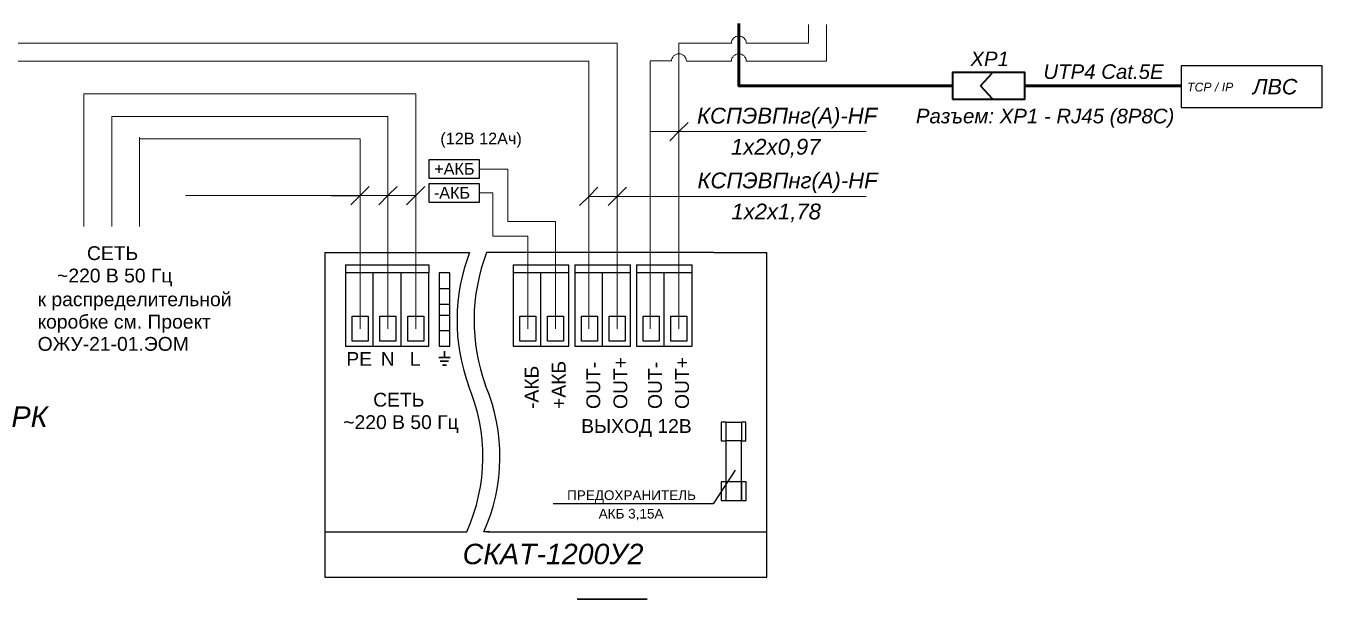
# Model space of a CAD drawing. Header units: millimetres. Extents: x -197802 to 287448, y -91833 to 169529.
# Drawn here: x 263373 to 287448, y 92758 to 103395 of the extents above; entities that cross this region are included whole.
import ezdxf

# ---------------------------------------------------------------- set-up
doc = ezdxf.new("R2010")
doc.units = ezdxf.units.MM
doc.layers.add('СКУД', color=7, linetype='Continuous')
doc.styles.add('40', font='ariali.ttf', dxfattribs={"height": 1})
doc.styles.add('76', font='ariali.ttf', dxfattribs={"height": 1})
doc.styles.add('77', font='ariali.ttf', dxfattribs={"height": 1})
doc.styles.get("Standard").update_dxf_attribs({"font": 'arial.ttf'})

msp = doc.modelspace()

# ---------------------------------------------------------------- linework, layer by layer
at = {"layer": 'СКУД', "color": 1, "lineweight": 18}
for p, q in [((277909, 103423), (277909, 103073)), ((274357, 103073), (262310, 103073)), ((274357, 100106), (274357, 103073)), ((275502, 103073), (275640, 103073)), ((275502, 102741), (275502, 103073)), ((275640, 103073), (276477, 103073)), ((276753, 103073), (277909, 103073)), ((275502, 100106), (275502, 102741)), ((272326, 100740), (271793, 100740)), ((272326, 100701), (272326, 100740)), ((272326, 99766), (272326, 100740)), ((274357, 100106), (274357, 98709)), ((275502, 100106), (275502, 98709)), ((273212, 99766), (272326, 99766)), ((273212, 99400), (273212, 99766)), ((273212, 97776), (273212, 99400)), ((274357, 98709), (274357, 97776)), ((275502, 98709), (275502, 97776))]:
    msp.add_line(p, q, dxfattribs=at)
at = {"layer": 'СКУД', "color": 241, "lineweight": 18, "true_color": 0xf7abae}
for p, q in [((278245, 103423), (278245, 103119)), ((278245, 103119), (278245, 102741)), ((273826, 102741), (262748, 102741)), ((273826, 100106), (273826, 102741)), ((274971, 100106), (274971, 102741)), ((275640, 102741), (276167, 102741)), ((276167, 102741), (276477, 102741)), ((276753, 102741), (278245, 102741)), ((274971, 100106), (274971, 98709)), ((274971, 98709), (274971, 97776))]:
    msp.add_line(p, q, dxfattribs=at)
at = {"layer": 'СКУД', "color": 14, "lineweight": 18}
for p, q in [((266631, 102134), (264446, 102134)), ((264446, 102134), (264448, 101300)), ((270097, 102134), (266631, 102134)), ((270614, 102134), (270097, 102134)), ((270614, 101328), (270614, 102134)), ((266631, 101717), (264966, 101717)), ((264966, 101717), (264966, 101112)), ((270097, 101717), (266631, 101717)), ((270097, 101293), (270097, 101717)), ((264448, 100695), (264448, 101300)), ((265483, 100723), (265483, 101328)), ((266631, 101300), (265483, 101300)), ((269579, 101300), (266631, 101300)), ((269579, 100695), (269579, 101300)), ((270097, 100597), (270097, 101293)), ((270614, 100723), (270614, 101328)), ((264966, 100306), (264966, 101112)), ((270097, 100306), (270097, 101112)), ((264448, 100695), (264448, 99673)), ((265483, 100723), (265483, 99673)), ((269579, 99889), (269579, 100695)), ((270614, 100306), (270614, 100723)), ((270097, 100378), (270097, 100428)), ((264966, 100306), (264966, 99673)), ((270097, 100011), (270097, 100378)), ((270097, 99193), (270097, 100306)), ((270614, 97776), (270614, 100306)), ((269579, 99193), (269579, 99889)), ((270097, 97776), (270097, 99861)), ((269579, 97776), (269579, 99652))]:
    msp.add_line(p, q, dxfattribs=at)
at = {"layer": 'СКУД', "color": 18, "lineweight": 18, "true_color": 0x000000}
for p, q in [((275672, 101604), (275502, 101434)), ((275502, 101434), (274971, 101434)), ((275502, 101434), (275333, 101264)), ((277856, 101434), (275502, 101434)), ((278982, 101434), (276629, 101434)), ((269749, 100417), (269579, 100248)), ((270266, 100417), (270097, 100248)), ((270784, 100417), (270614, 100248)), ((273996, 100401), (273826, 100232)), ((274527, 100401), (274357, 100232)), ((269045, 100248), (266339, 100248)), ((269579, 100248), (269410, 100078)), ((270097, 100248), (269579, 100248)), ((270097, 100248), (269927, 100078)), ((270097, 100248), (270614, 100248)), ((270614, 100248), (270444, 100078)), ((272043, 99496), (272043, 100295)), ((273826, 100232), (273656, 100062)), ((274357, 100232), (273826, 100232)), ((274357, 100232), (274188, 100062)), ((277373, 100232), (274357, 100232)), ((278681, 100232), (275665, 100232)), ((276810, 100232), (276279, 100232)), ((278681, 100232), (278982, 100232)), ((272695, 99496), (272043, 99496)), ((272695, 99306), (272695, 99496))]:
    msp.add_line(p, q, dxfattribs=at)
at = {"layer": 'СКУД', "color": 7}
for p, q in [((270866, 100701), (270866, 100919)), ((270866, 100919), (271793, 100919)), ((271793, 100919), (271793, 100561)), ((270866, 100561), (270866, 100701)), ((271793, 100561), (270866, 100561)), ((270866, 100256), (270866, 100474)), ((270866, 100474), (271793, 100474)), ((271793, 100474), (271793, 100116)), ((270866, 100116), (270866, 100256)), ((271793, 100116), (270866, 100116)), ((268923, 99193), (271614, 99193)), ((268923, 99193), (268923, 94009)), ((276151, 99193), (271930, 99193)), ((277136, 94009), (277136, 99193)), ((269307, 98962), (269307, 97452)), ((269307, 98962), (270342, 98962)), ((270342, 98962), (270859, 98962)), ((270859, 98962), (270859, 98810)), ((272422, 98962), (272422, 97452)), ((272422, 98962), (273457, 98962)), ((273457, 98810), (273457, 98962)), ((273567, 98962), (273567, 97452)), ((273567, 98962), (274602, 98962)), ((274602, 98810), (274602, 98962)), ((274712, 98962), (274712, 97452)), ((274712, 98962), (275747, 98962)), ((275747, 98810), (275747, 98962)), ((269824, 98810), (269307, 98810)), ((269824, 97452), (269824, 98810)), ((270342, 98810), (269824, 98810)), ((270342, 97452), (270342, 98810)), ((270342, 97452), (270342, 98810)), ((270859, 98810), (270342, 98810)), ((272940, 98810), (272422, 98810)), ((272940, 97452), (272940, 98810)), ((273457, 98810), (272940, 98810)), ((273457, 97452), (273457, 98810)), ((274085, 98810), (273567, 98810)), ((274085, 97452), (274085, 98810)), ((274602, 98810), (274085, 98810)), ((274602, 97452), (274602, 98810)), ((275230, 98810), (274712, 98810)), ((275230, 97452), (275230, 98810)), ((275747, 98810), (275230, 98810)), ((275747, 97452), (275747, 98810)), ((269431, 98011), (269728, 98011)), ((269431, 97542), (269431, 98011)), ((269728, 98011), (269728, 97542)), ((269948, 98011), (270245, 98011)), ((269948, 97542), (269948, 98011)), ((270245, 98011), (270245, 97542)), ((270466, 98011), (270763, 98011)), ((270466, 97542), (270466, 98011)), ((270763, 98011), (270763, 97542)), ((272546, 98011), (272843, 98011)), ((272546, 97542), (272546, 98011)), ((272843, 98011), (272843, 97542)), ((273064, 98011), (273360, 98011)), ((273064, 97542), (273064, 98011)), ((273360, 98011), (273360, 97542)), ((273691, 98011), (273988, 98011)), ((273691, 97542), (273691, 98011)), ((273988, 98011), (273988, 97542)), ((274209, 98011), (274506, 98011)), ((274209, 97542), (274209, 98011)), ((274506, 98011), (274506, 97542)), ((274837, 98011), (275133, 98011)), ((274837, 97542), (274837, 98011)), ((275133, 98011), (275133, 97542)), ((275354, 98011), (275651, 98011)), ((275354, 97542), (275354, 98011)), ((275651, 98011), (275651, 97542)), ((269728, 97542), (269431, 97542)), ((270245, 97542), (269948, 97542)), ((270763, 97542), (270466, 97542)), ((272843, 97542), (272546, 97542)), ((273360, 97542), (273064, 97542)), ((273988, 97542), (273691, 97542)), ((274506, 97542), (274209, 97542)), ((275133, 97542), (274837, 97542)), ((275651, 97542), (275354, 97542)), ((269307, 97452), (269824, 97452)), ((269824, 97452), (270121, 97452)), ((270121, 97452), (270342, 97452)), ((270342, 97452), (270638, 97452)), ((270638, 97452), (270859, 97452)), ((272422, 97452), (272940, 97452)), ((272940, 97452), (273236, 97452)), ((273236, 97452), (273457, 97452)), ((273567, 97452), (274085, 97452)), ((274085, 97452), (274381, 97452)), ((274381, 97452), (274602, 97452)), ((274712, 97452), (275230, 97452)), ((275230, 97452), (275527, 97452)), ((275527, 97452), (275747, 97452)), ((276377, 96043), (276287, 96043)), ((276287, 96043), (276287, 95696)), ((276377, 94932), (276377, 96043)), ((276377, 96043), (276662, 96043)), ((276662, 96043), (276662, 95696)), ((276748, 96043), (276662, 96043)), ((276748, 95696), (276748, 96043)), ((276287, 95696), (276377, 95696)), ((276662, 95696), (276377, 95696)), ((276662, 94932), (276662, 95696)), ((276662, 95696), (276748, 95696)), ((276548, 95149), (276136, 94527)), ((276287, 94932), (276287, 94585)), ((276377, 94932), (276287, 94932)), ((276377, 94585), (276377, 94932)), ((276662, 94932), (276377, 94932)), ((276662, 94585), (276662, 94932)), ((276662, 94932), (276662, 94585)), ((276752, 94932), (276662, 94932)), ((276752, 94585), (276752, 94932)), ((276136, 94527), (273164, 94527)), ((276287, 94585), (276377, 94585)), ((276377, 94585), (276662, 94585)), ((276662, 94585), (276752, 94585)), ((268923, 94009), (271561, 94009)), ((268923, 94009), (268923, 93166)), ((271981, 94009), (271878, 94009)), ((271948, 94009), (276151, 94009)), ((277136, 93166), (277136, 94009)), ((268923, 93166), (276151, 93166))]:
    msp.add_line(p, q, dxfattribs=at)
at = {"layer": 'СКУД', "color": 18, "true_color": 0x000000}
msp.add_line((269045, 100248), (269579, 100248), dxfattribs=at)
at = {"layer": 'СКУД', "color": 250, "lineweight": 18}
for p, q in [((272043, 100295), (271793, 100295)), ((272043, 100081), (272043, 100295)), ((272695, 97776), (272695, 99306))]:
    msp.add_line(p, q, dxfattribs=at)
at = {"layer": 'СКУД', "color": 254, "lineweight": 18, "true_color": 0xddb3d4}
for p, q in [((273826, 100106), (273826, 98709)), ((273826, 98709), (273826, 97776))]:
    msp.add_line(p, q, dxfattribs=at)
at = {"layer": 'СКУД'}
for p, q in [((276151, 99193), (277136, 99193)), ((270859, 97452), (270859, 98810)), ((271047, 98810), (271047, 97452)), ((271248, 98810), (271047, 98810)), ((271047, 98810), (271047, 98522)), ((271248, 97452), (271248, 98810)), ((271047, 98522), (271248, 98522)), ((271047, 98234), (271248, 98234)), ((271047, 98028), (271248, 98028)), ((271047, 97740), (271248, 97740)), ((271047, 97452), (271248, 97452)), ((276151, 94009), (277136, 94009)), ((276151, 93166), (277136, 93166))]:
    msp.add_line(p, q, dxfattribs=at)
at = {"layer": 'СКУД', "lineweight": 30}
for p, q in [((271148, 97360), (271148, 97242)), ((271148, 97242), (271044, 97242)), ((271069, 97171), (271225, 97171)), ((271108, 97100), (271186, 97100)), ((271252, 97242), (271148, 97242))]:
    msp.add_line(p, q, dxfattribs=at)
at = {"layer": 'СКУД', "color": 7, "lineweight": 53}
for points in [[(276615, 103368), (276615, 103441)], [(276615, 102703), (276615, 103368)], [(276615, 102444), (276615, 102703)], [(276615, 102444), (276615, 102283), (279197, 102283)], [(278002, 102283), (280584, 102283)], [(279197, 102283), (278513, 102283)], [(284828, 102283), (281925, 102283)]]:
    msp.add_lwpolyline(points, dxfattribs=at)
at = {"layer": 'СКУД', "color": 241, "lineweight": 18, "true_color": 0xf7abae}
msp.add_lwpolyline([(275365, 102745), (274971, 102745)], dxfattribs=at)
at = {"layer": 'СКУД', "color": 7, "lineweight": 35}
for points in [[(280584, 102034), (281925, 102034), (281925, 102531), (280584, 102531), (280584, 102034)], [(281101, 102283), (281319, 102518)], [(281101, 102283), (281319, 102047)]]:
    msp.add_lwpolyline(points, dxfattribs=at)
at = {"layer": 'СКУД', "color": 7, "lineweight": 30}
msp.add_lwpolyline([(273610, 92758), (274910, 92758)], dxfattribs=at)
at = {"layer": 'СКУД', "color": 1, "lineweight": 18}
msp.add_arc((276615, 103073), 138, 0, 180, dxfattribs=at)
at = {"layer": 'СКУД', "color": 241, "lineweight": 18, "true_color": 0xf7abae}
for centre in [(275502, 102741), (276615, 102741)]:
    msp.add_arc(centre, 138, 0, 180, dxfattribs=at)
at = {"layer": 'СКУД', "color": 7}
for centre, radius, start, end in [((274915, 97928), 3535, 159.0415, 199.9997), ((275232, 97928), 3535, 159.0415, 199.9997), ((268489, 95401), 3373, 335.6254, 23.0193), ((268806, 95401), 3373, 335.6254, 23.0193)]:
    msp.add_arc(centre, radius, start, end, dxfattribs=at)
at = {"layer": 'СКУД', "color": 7, "lineweight": 25}
for points in [[(284828, 102656), (284828, 102656), (284828, 101884), (284828, 101884)], [(287448, 102652), (287448, 102652), (284828, 102652), (284828, 102652)], [(287448, 101880), (287448, 101880), (287448, 102652), (287448, 102652)], [(284828, 101884), (284828, 101884), (287448, 101884), (287448, 101884)]]:
    msp.add_open_spline(points, degree=3, dxfattribs=at)

# ---------------------------------------------------------------- texts
at = {"layer": 'СКУД', "color": 7}
for s, height, style, p in [('TCP / IP', 162.6, '40', (284941, 102180)), ('Л', 287, '76', (286162, 102125)), ('ВС', 286.7, '77', (286434, 102125))]:
    msp.add_text(s, height=height, dxfattribs=dict(at, style=style)).set_placement(p)
for s, height, p in [('(12В 12Ач)', 215.5, (271071, 101198)), ('+АКБ', 215.5, (270957, 100636)), ('-АКБ', 215.5, (270950, 100191)), ('СЕТЬ', 256.5, (264507, 99050)), ('~220 В 50 Гц', 256.54, (263952, 98634)), ('к распределительной', 256.54, (263591, 98194)), ('коробке см. Проект', 256.54, (263591, 97778)), ('ОЖУ-21-01.ЭОМ', 256.54, (263591, 97366)), ('PE', 256.5, (269324, 97087)), ('N', 257, (269963, 97087)), ('L', 257, (270503, 97087)), ('СЕТЬ', 256.5, (269823, 96330)), ('~220 В 50 Гц', 256.54, (269268, 95914)), ('ВЫХОД 12В', 256.5, (273686, 95841)), ('ПРЕДОХРАНИТЕЛЬ', 179.58, (273425, 94596)), ('АКБ 3,15А', 179.6, (274012, 94253))]:
    msp.add_text(s, height=height, dxfattribs=at).set_placement(p)
for s, p in [('-АКБ', (272895, 96286)), ('+АКБ', (273398, 96286)), ('OUT-', (274040, 96286)), ('OUT+', (274543, 96286)), ('OUT-', (275185, 96286)), ('OUT+', (275688, 96286))]:
    msp.add_text(s, height=256.5, rotation=90, dxfattribs=at).set_placement(p)
at = {"layer": 'СКУД', "color": 7, "attachment_point": 7}
for s, insert, char_height in [('\\fArial|b0|i1|c0|p34;\\W1;XP1', (280916, 102649), 271.31), ('{\\fArial|b0|i1|c204|p34;UTP4 Cat.5E}', (282272, 102408), 271.31), ('{\\fArial|b0|i1|c204|p34;КСПЭВПнг(А)-HF}', (275839, 101495), 293.39), ('\\fArial|b0|i1|c0|p34;\\W1;Разъем: ХР1 - RJ45 (8P8C)             ', (279904, 101506), 271.31), ('{\\fArial|b0|i1|c204|p34;1х2х0,97}', (276469, 100952), 293.39), ('{\\fArial|b0|i1|c204|p34;КСПЭВПнг(А)-HF}', (275847, 100293), 293.39), ('{\\fArial|b0|i1|c204|p34;1х2х1,78}', (276477, 99750), 293.39), ('{\\fArial|b0|i1|c204|p34;РК}', (263104, 95952), 383.89), ('{\\fArial|b0|i1|c204|p34;СКАТ-1200У2}', (271485, 93400), 379.15)]:
    msp.add_mtext(s, dxfattribs=dict(at, insert=insert, char_height=char_height))

doc.saveas('drawing.dxf')
